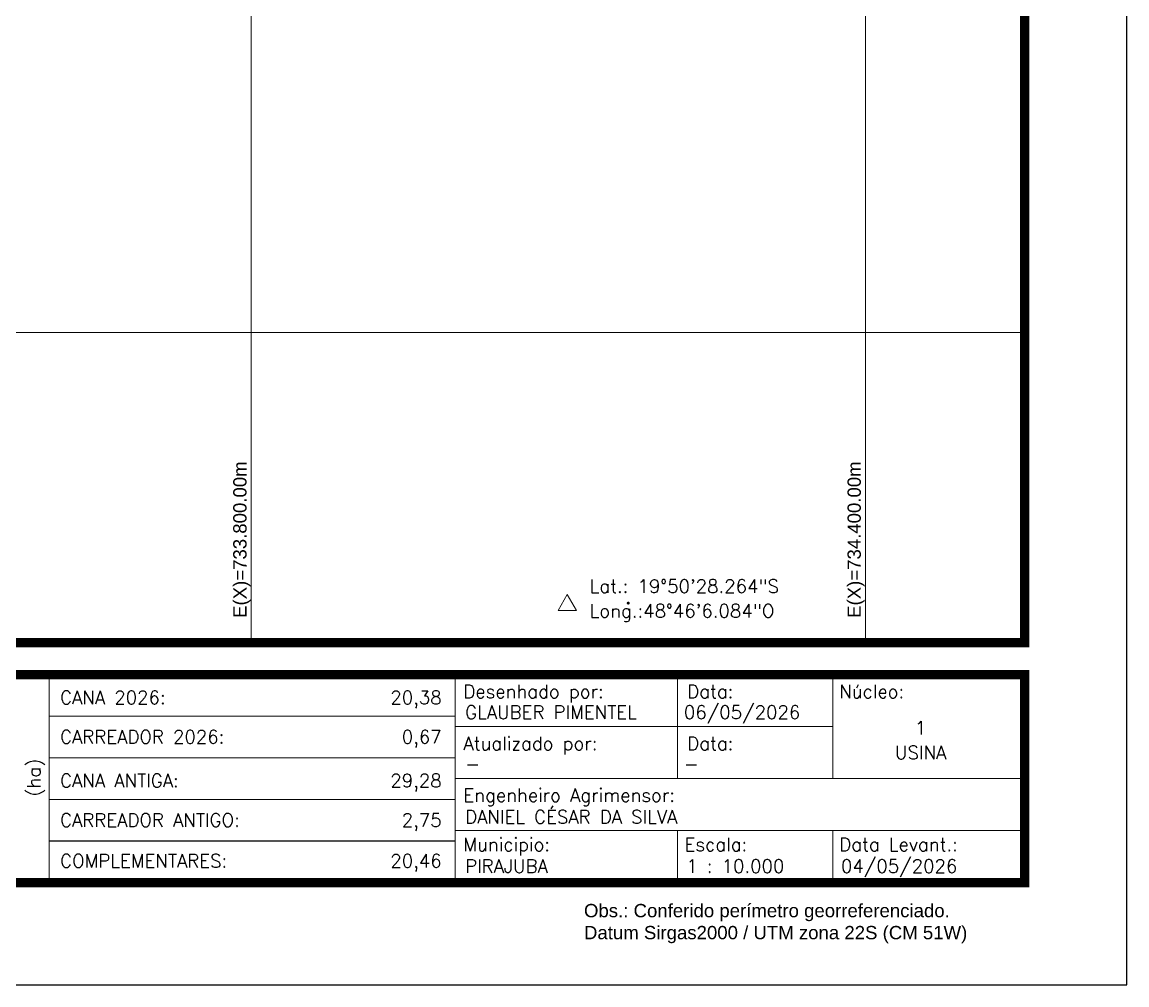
# Model space of a CAD drawing. Header units: millimetres. Extents: x 732555 to 734655, y 7802962 to 7805932.
# Drawn here: x 733576 to 734655, y 7802962 to 7803903 of the extents above; entities that cross this region are included whole.
import ezdxf
from ezdxf.enums import TextEntityAlignment as Align

# ---------------------------------------------------------------- set-up
doc = ezdxf.new("R2010")
doc.units = ezdxf.units.MM
doc.linetypes.add('LIN0', pattern=[0])
doc.layers.add('MALHA', color=8, linetype='Continuous', lineweight=9)
doc.layers.add('MARGEM', color=5, linetype='Continuous')
doc.layers.add('TEXTO', color=7, linetype='Continuous')
doc.styles.add('marcelo', font='arial.ttf')
doc.styles.add('Simplex', font='simplex.shx')
doc.styles.get("Standard").update_dxf_attribs({"font": 'arial.ttf'})

msp = doc.modelspace()

# ---------------------------------------------------------------- linework, layer by layer
at = {"layer": 'MALHA', "linetype": 'Continuous'}
for p, q in [((734400, 7803296.8), (734400, 7805255.1)), ((733800, 7803296.8), (733800, 7804137.7)), ((732655.3, 7803600), (734555.3, 7803600))]:
    msp.add_line(p, q, dxfattribs=at)
at = {"layer": 'MARGEM', "color": 174, "linetype": 'LIN0', "flags": 128}
msp.add_lwpolyline([(734655.3, 7802962.4), (734655.3, 7805932.4), (732555.3, 7805932.4), (732555.3, 7802962.4)], close=True, dxfattribs=at)
at = {"layer": 'MARGEM', "color": 174, "linetype": 'LIN0', "const_width": 9.09, "flags": 128}
for points in [[(734555.3, 7803296.8), (734555.3, 7805832.4), (732655.3, 7805832.4), (732655.3, 7803296.8)], [(732655.3, 7803265.7), (734555.3, 7803265.7), (734555.3, 7803062.4), (732655.3, 7803062.4)]]:
    msp.add_lwpolyline(points, close=True, dxfattribs=at)
at = {"layer": 'MARGEM', "color": 174, "linetype": 'LIN0', "const_width": 1.01, "flags": 128}
for points in [[(733602.7, 7803265.7), (733602.7, 7803064.9)], [(733999.3, 7803265.7), (733999.3, 7803064.9)], [(734216.3, 7803164), (734216.3, 7803265.7)], [(734368, 7803164), (734368, 7803265.7)], [(733602.7, 7803225), (733999.3, 7803225)], [(733999.3, 7803214.8), (734368, 7803214.8)], [(733602.7, 7803184.3), (733999.3, 7803184.3)], [(733999.3, 7803164), (734555.4, 7803164)], [(733602.7, 7803143.7), (733999.3, 7803143.7)], [(733999.3, 7803113.2), (734555.4, 7803113.2)], [(734216.3, 7803113.2), (734216.3, 7803062.8)], [(734368, 7803113.2), (734368, 7803062.8)], [(733602.7, 7803103), (733999.3, 7803103)]]:
    msp.add_lwpolyline(points, dxfattribs=at)
at = {"layer": 'TEXTO', "color": 7, "lineweight": 9, "flags": 128}
msp.add_lwpolyline([(734099.7, 7803328.3), (734117.8, 7803328.3), (734108.7, 7803344)], close=True, dxfattribs=at)
at = {"layer": 'TEXTO', "color": 7, "lineweight": 9, "const_width": 1.41, "flags": 128}
msp.add_lwpolyline([(734167.5, 7803335.5, -1), (734169, 7803335.5, -1)], format="xyb", close=True, dxfattribs=at)

# ---------------------------------------------------------------- texts
at = {"layer": 'MALHA'}
for s, p in [('E(X)=733.800.00m', (733788.9, 7803474)), ('E(X)=734.400.00m', (734388.9, 7803474))]:
    msp.add_text(s, height=13, rotation=90, dxfattribs=at).set_placement(p, align=Align.MIDDLE_RIGHT)
at = {"layer": 'MARGEM', "color": 7, "linetype": 'Continuous', "style": 'Simplex'}
for s, p in [('CANA 2026:', (733613.3, 7803249.8)), ('06/05/2026', (734222.6, 7803235.3)), ('GLAUBER PIMENTEL', (734008.9, 7803235.3)), ('CARREADOR 2026:', (733613.3, 7803211.3)), ('-', (734008.9, 7803185)), ('-', (734222.6, 7803185)), ('CANA ANTIGA:', (733613.3, 7803168.5)), ('CARREADOR ANTIGO:', (733613.3, 7803130)), ('DANIEL CÉSAR DA SILVA', (734008.9, 7803133.1)), ('COMPLEMENTARES:', (733613.3, 7803090.1)), ('04/05/2026', (734376, 7803085)), ('PIRAJUBA', (734008.9, 7803085)), ('1 : 10.000', (734224.9, 7803085))]:
    msp.add_text(s, height=13, dxfattribs=at).set_placement(p, align=Align.TOP_LEFT)
for s, p in [('20,38', (733986, 7803249.8)), ('0,67', (733986, 7803211.3)), ('29,28', (733986, 7803168.5)), ('2,75', (733986, 7803130)), ('20,46', (733986, 7803090.1))]:
    msp.add_text(s, height=13, dxfattribs=at).set_placement(p, align=Align.TOP_RIGHT)
at = {"layer": 'MARGEM', "color": 7, "linetype": 'Continuous', "lineweight": 9}
for s, style, p in [('Desenhado por:', 'Simplex', (734007.2, 7803255.6)), ('Data:', 'Simplex', (734225.8, 7803255.6)), ('Núcleo:', 'Simplex', (734374.3, 7803255.6)), ('Atualizado por:', 'Simplex', (734007.2, 7803204.9)), ('Data:', 'Simplex', (734225.8, 7803204.9)), ('Engenheiro Agrimensor:', 'Simplex', (734007.2, 7803154.3)), ('Municipio:', 'Simplex', (734007.2, 7803106.2)), ('Escala:', 'Simplex', (734223.2, 7803106.2)), ('Data Levant.:', 'Simplex', (734374.3, 7803106.2)), ('Obs.: Conferido perímetro georreferenciado.', 'marcelo', (734125, 7803041.5)), ('Datum Sirgas2000 / UTM zona 22S (CM 51W)', 'marcelo', (734125, 7803020))]:
    msp.add_text(s, height=13, dxfattribs=dict(at, style=style)).set_placement(p, align=Align.TOP_LEFT)
at = {"layer": 'MARGEM', "color": 7, "linetype": 'Continuous', "style": 'Simplex'}
for s, p in [('1', (734453.8, 7803213.5)), ('USINA', (734453.8, 7803189.5))]:
    msp.add_text(s, height=13, dxfattribs=at).set_placement(p, align=Align.MIDDLE_CENTER)
msp.add_text('(ha)', height=13, rotation=90, dxfattribs=at).set_placement((733587.7, 7803165.1), align=Align.MIDDLE_CENTER)
at = {"layer": 'TEXTO', "linetype": 'ByBlock', "style": 'Simplex'}
for s, p in [('Lat.: 19%%D50\'28.264"S', (734130.5, 7803345.5, 656.8)), ('Long.:48%%D46\'6.084"O', (734130.5, 7803321.4, 656.8))]:
    msp.add_text(s, height=13, dxfattribs=at).set_placement(p)

doc.saveas('drawing.dxf')
